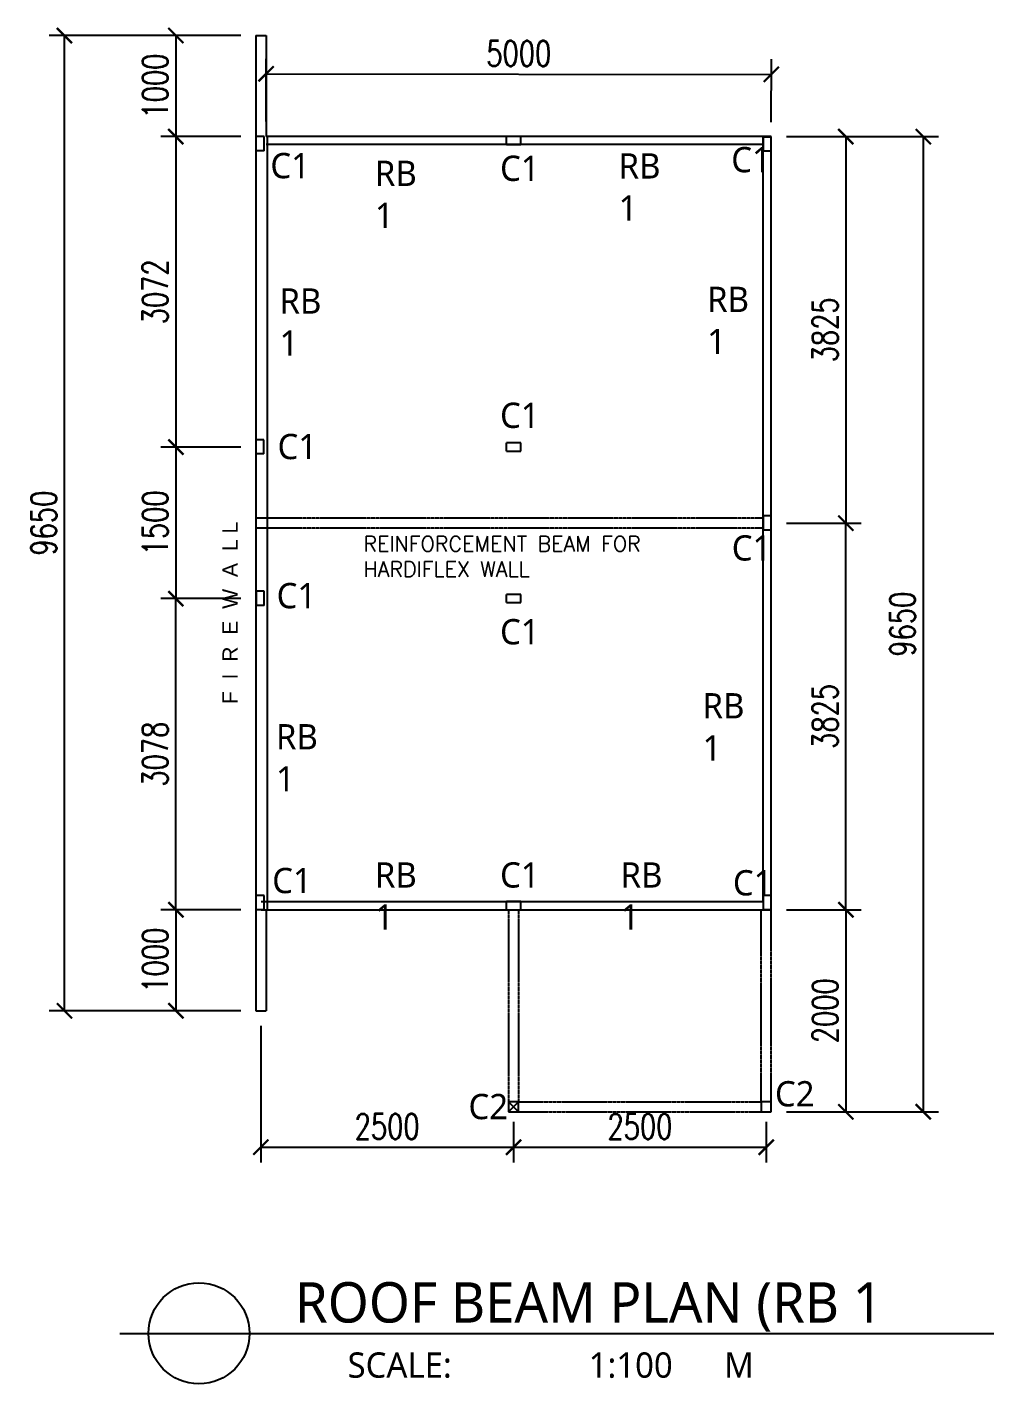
# Model space of a CAD drawing. Header units: millimetres. Extents: x 18078 to 182092, y 10648 to 75430.
# Drawn here: x 36010 to 45578, y 11728 to 25153 of the extents above; entities that cross this region are included whole.
import ezdxf

# ---------------------------------------------------------------- set-up
doc = ezdxf.new("R2010")
doc.units = ezdxf.units.MM
doc.linetypes.add('HIDDEN2', pattern=[4.7625, 3.175, -1.5875])
doc.layers.get('Defpoints').update_dxf_attribs({"color": 140})
doc.layers.add('A-Anno-Scrn', color=8, linetype='Continuous', lineweight=25)
doc.layers.add('A-Roof-Slab', color=12, linetype='Continuous', lineweight=35)
doc.styles.add('Annotative', font='romans.shx')
doc.styles.add('Arch-Dim', font='romans.shx', dxfattribs={"width": 0.75})
doc.styles.add('RomanS', font='romans.shx')
doc.dimstyles.new('Annotative', dxfattribs={"dimtxt": 2.5, "dimasz": 1.5, "dimexe": 1.5, "dimexo": 1.5, "dimgap": 0.8, "dimtad": 1, "dimdec": 0, "dimzin": 0, "dimdsep": 46, "dimtxsty": 'Arch-Dim', "dimblk": 'ARCHTICK', "dimcen": 2.5, "dimadec": 1, "dimazin": 0, "dimtfac": 1, "dimtdec": 0, "dimtix": 1, "dimtmove": 2, "dimatfit": 3, "dimfxl": 1, "dimtolj": 1, "dimtzin": 0, "dimarcsym": 0})

# ---------------------------------------------------------------- blocks, each defined once
blk = doc.blocks.new('_ArchTick')
at = {"color": 0, "linetype": 'ByBlock', "const_width": 0.15}
blk.add_lwpolyline([(-0.5, -0.5), (0.5, 0.5)], dxfattribs=at)
blk = doc.blocks.new('*D83')
at = {"color": 0, "lineweight": -2, "transparency": 16777216}
for p, q in [((43525, 24070), (44263, 24070)), ((44113, 24070), (44113, 20245)), ((43525, 20245), (44263, 20245))]:
    blk.add_line(p, q, dxfattribs=at)
at = {"layer": 'Defpoints', "color": 0, "transparency": 16777216}
for p in [(43375, 24070), (43375, 20245), (44113, 20245)]:
    blk.add_point(p, dxfattribs=at)
at = {"color": 0, "lineweight": -2, "transparency": 16777216, "xscale": 150, "yscale": 150, "zscale": 150}
for p, rotation in [((44113, 24070), 90), ((44113, 20245), 270)]:
    blk.add_blockref('_ArchTick', p, dxfattribs=dict(at, rotation=rotation))
at = {"color": 0, "transparency": 16777216, "insert": (43908, 22158), "char_height": 250, "attachment_point": 5, "rotation": 90, "style": 'Arch-Dim'}
blk.add_mtext('\\A1;3825', dxfattribs=at)
blk = doc.blocks.new('*D84')
at = {"color": 0, "lineweight": -2, "transparency": 16777216}
for p, q in [((43525, 20245), (44263, 20245)), ((44113, 16420), (44113, 20245)), ((43525, 16420), (44263, 16420))]:
    blk.add_line(p, q, dxfattribs=at)
at = {"layer": 'Defpoints', "color": 0, "transparency": 16777216}
for p in [(43375, 20245), (44113, 20245), (43375, 16420)]:
    blk.add_point(p, dxfattribs=at)
at = {"color": 0, "lineweight": -2, "transparency": 16777216, "xscale": 150, "yscale": 150, "zscale": 150}
for p, rotation in [((44113, 20245), 90), ((44113, 16420), 270)]:
    blk.add_blockref('_ArchTick', p, dxfattribs=dict(at, rotation=rotation))
at = {"color": 0, "transparency": 16777216, "insert": (43908, 18333), "char_height": 250, "attachment_point": 5, "rotation": 90, "style": 'Arch-Dim'}
blk.add_mtext('\\A1;3825', dxfattribs=at)
blk = doc.blocks.new('*D85')
at = {"color": 0, "lineweight": -2, "transparency": 16777216}
for p, q in [((43525, 16420), (44263, 16420)), ((44113, 16420), (44113, 14420)), ((43525, 14420), (44263, 14420))]:
    blk.add_line(p, q, dxfattribs=at)
at = {"layer": 'Defpoints', "color": 0, "transparency": 16777216}
for p in [(43375, 16420), (43375, 14420), (44113, 14420)]:
    blk.add_point(p, dxfattribs=at)
at = {"color": 0, "lineweight": -2, "transparency": 16777216, "xscale": 150, "yscale": 150, "zscale": 150}
for p, rotation in [((44113, 16420), 90), ((44113, 14420), 270)]:
    blk.add_blockref('_ArchTick', p, dxfattribs=dict(at, rotation=rotation))
at = {"color": 0, "transparency": 16777216, "insert": (43908, 15420), "char_height": 250, "attachment_point": 5, "rotation": 90, "style": 'Arch-Dim'}
blk.add_mtext('\\A1;2000', dxfattribs=at)
blk = doc.blocks.new('*D86')
at = {"color": 0, "lineweight": -2, "transparency": 16777216}
for p, q in [((38375, 24220), (38376, 24841)), ((43375, 24214), (43376, 24836)), ((38375, 24691), (43375, 24686))]:
    blk.add_line(p, q, dxfattribs=at)
at = {"layer": 'Defpoints', "color": 0, "transparency": 16777216}
for p in [(43375, 24686), (38375, 24070), (43375, 24064)]:
    blk.add_point(p, dxfattribs=at)
at = {"color": 0, "lineweight": -2, "transparency": 16777216, "xscale": 150, "yscale": 150, "zscale": 150}
for p, rotation in [((38375, 24691), 179.9323226075034), ((43375, 24686), 359.9323226075034)]:
    blk.add_blockref('_ArchTick', p, dxfattribs=dict(at, rotation=rotation))
at = {"color": 0, "transparency": 16777216, "insert": (40876, 24893), "char_height": 250, "attachment_point": 5, "rotation": 359.9323, "style": 'Arch-Dim'}
blk.add_mtext('\\A1;5000', dxfattribs=at)
blk = doc.blocks.new('*D87')
at = {"color": 0, "lineweight": -2, "transparency": 16777216}
for p, q in [((38125, 25070), (36229, 25070)), ((36379, 15420), (36379, 25070)), ((38125, 15420), (36229, 15420))]:
    blk.add_line(p, q, dxfattribs=at)
at = {"layer": 'Defpoints', "color": 0, "transparency": 16777216}
for p in [(36379, 25070), (38275, 25070), (38275, 15420)]:
    blk.add_point(p, dxfattribs=at)
at = {"color": 0, "lineweight": -2, "transparency": 16777216, "xscale": 150, "yscale": 150, "zscale": 150}
for p, rotation in [((36379, 25070), 90), ((36379, 15420), 270)]:
    blk.add_blockref('_ArchTick', p, dxfattribs=dict(at, rotation=rotation))
at = {"color": 0, "transparency": 16777216, "insert": (36174, 20245), "char_height": 250, "attachment_point": 5, "rotation": 90, "style": 'Arch-Dim'}
blk.add_mtext('\\A1;9650', dxfattribs=at)
blk = doc.blocks.new('*D88')
at = {"color": 0, "lineweight": -2, "transparency": 16777216}
for p, q in [((38125, 25070), (37332, 25070)), ((37482, 25070), (37482, 24070)), ((38125, 24070), (37332, 24070))]:
    blk.add_line(p, q, dxfattribs=at)
at = {"layer": 'Defpoints', "color": 0, "transparency": 16777216}
for p in [(38275, 25070), (37482, 24070), (38275, 24070)]:
    blk.add_point(p, dxfattribs=at)
at = {"color": 0, "lineweight": -2, "transparency": 16777216, "xscale": 150, "yscale": 150, "zscale": 150}
for p, rotation in [((37482, 25070), 90), ((37482, 24070), 270)]:
    blk.add_blockref('_ArchTick', p, dxfattribs=dict(at, rotation=rotation))
at = {"color": 0, "transparency": 16777216, "insert": (37277, 24570), "char_height": 250, "attachment_point": 5, "rotation": 90, "style": 'Arch-Dim'}
blk.add_mtext('\\A1;1000', dxfattribs=at)
blk = doc.blocks.new('*D89')
at = {"color": 0, "lineweight": -2, "transparency": 16777216}
for p, q in [((38125, 24070), (37332, 24070)), ((37482, 24070), (37482, 20998)), ((38125, 20998), (37332, 20998))]:
    blk.add_line(p, q, dxfattribs=at)
at = {"layer": 'Defpoints', "color": 0, "transparency": 16777216}
for p in [(38275, 24070), (37482, 20998), (38275, 20998)]:
    blk.add_point(p, dxfattribs=at)
at = {"color": 0, "lineweight": -2, "transparency": 16777216, "xscale": 150, "yscale": 150, "zscale": 150}
for p, rotation in [((37482, 24070), 90), ((37482, 20998), 270)]:
    blk.add_blockref('_ArchTick', p, dxfattribs=dict(at, rotation=rotation))
at = {"color": 0, "transparency": 16777216, "insert": (37277, 22534), "char_height": 250, "attachment_point": 5, "rotation": 90, "style": 'Arch-Dim'}
blk.add_mtext('\\A1;3072', dxfattribs=at)
blk = doc.blocks.new('*D90')
at = {"color": 0, "lineweight": -2, "transparency": 16777216}
for p, q in [((38124, 20998), (37332, 20998)), ((37482, 20998), (37482, 19498)), ((38124, 19498), (37332, 19498))]:
    blk.add_line(p, q, dxfattribs=at)
at = {"layer": 'Defpoints', "color": 0, "transparency": 16777216}
for p in [(38274, 20998), (37482, 19498), (38274, 19498)]:
    blk.add_point(p, dxfattribs=at)
at = {"color": 0, "lineweight": -2, "transparency": 16777216, "xscale": 150, "yscale": 150, "zscale": 150}
for p, rotation in [((37482, 20998), 90), ((37482, 19498), 270)]:
    blk.add_blockref('_ArchTick', p, dxfattribs=dict(at, rotation=rotation))
at = {"color": 0, "transparency": 16777216, "insert": (37277, 20248), "char_height": 250, "attachment_point": 5, "rotation": 90, "style": 'Arch-Dim'}
blk.add_mtext('\\A1;1500', dxfattribs=at)
blk = doc.blocks.new('*D91')
at = {"color": 0, "lineweight": -2, "transparency": 16777216}
for p, q in [((38125, 19498), (37332, 19498)), ((37482, 16420), (37482, 19498)), ((38125, 16420), (37332, 16420))]:
    blk.add_line(p, q, dxfattribs=at)
at = {"layer": 'Defpoints', "color": 0, "transparency": 16777216}
for p in [(37482, 19498), (38275, 19498), (38275, 16420)]:
    blk.add_point(p, dxfattribs=at)
at = {"color": 0, "lineweight": -2, "transparency": 16777216, "xscale": 150, "yscale": 150, "zscale": 150}
for p, rotation in [((37482, 19498), 90), ((37482, 16420), 270)]:
    blk.add_blockref('_ArchTick', p, dxfattribs=dict(at, rotation=rotation))
at = {"color": 0, "transparency": 16777216, "insert": (37277, 17959), "char_height": 250, "attachment_point": 5, "rotation": 90, "style": 'Arch-Dim'}
blk.add_mtext('\\A1;3078', dxfattribs=at)
blk = doc.blocks.new('*D92')
at = {"color": 0, "lineweight": -2, "transparency": 16777216}
for p, q in [((38125, 16420), (37332, 16420)), ((37482, 16420), (37482, 15420)), ((38125, 15420), (37332, 15420))]:
    blk.add_line(p, q, dxfattribs=at)
at = {"layer": 'Defpoints', "color": 0, "transparency": 16777216}
for p in [(38275, 16420), (37482, 15420), (38275, 15420)]:
    blk.add_point(p, dxfattribs=at)
at = {"color": 0, "lineweight": -2, "transparency": 16777216, "xscale": 150, "yscale": 150, "zscale": 150}
for p, rotation in [((37482, 16420), 90), ((37482, 15420), 270)]:
    blk.add_blockref('_ArchTick', p, dxfattribs=dict(at, rotation=rotation))
at = {"color": 0, "transparency": 16777216, "insert": (37277, 15920), "char_height": 250, "attachment_point": 5, "rotation": 90, "style": 'Arch-Dim'}
blk.add_mtext('\\A1;1000', dxfattribs=at)
blk = doc.blocks.new('*D93')
at = {"color": 0, "lineweight": -2, "transparency": 16777216}
for p, q in [((38323, 15270), (38323, 13920)), ((40823, 14318), (40823, 13920)), ((38323, 14070), (40823, 14070))]:
    blk.add_line(p, q, dxfattribs=at)
at = {"layer": 'Defpoints', "color": 0, "transparency": 16777216}
for p in [(38323, 15420), (40823, 14468), (40823, 14070)]:
    blk.add_point(p, dxfattribs=at)
at = {"color": 0, "lineweight": -2, "transparency": 16777216, "xscale": 150, "yscale": 150, "zscale": 150, "rotation": 180}
blk.add_blockref('_ArchTick', (38323, 14070), dxfattribs=at)
at = {"color": 0, "lineweight": -2, "transparency": 16777216, "xscale": 150, "yscale": 150, "zscale": 150}
blk.add_blockref('_ArchTick', (40823, 14070), dxfattribs=at)
at = {"color": 0, "transparency": 16777216, "insert": (39573, 14275), "char_height": 250, "attachment_point": 5, "style": 'Arch-Dim'}
blk.add_mtext('\\A1;2500', dxfattribs=at)
blk = doc.blocks.new('*D94')
at = {"color": 0, "lineweight": -2, "transparency": 16777216}
for p, q in [((40825, 14320), (40825, 13920)), ((43325, 14320), (43325, 13920)), ((40825, 14070), (43325, 14070))]:
    blk.add_line(p, q, dxfattribs=at)
at = {"layer": 'Defpoints', "color": 0, "transparency": 16777216}
for p in [(40825, 14470), (43325, 14470), (43325, 14070)]:
    blk.add_point(p, dxfattribs=at)
at = {"color": 0, "lineweight": -2, "transparency": 16777216, "xscale": 150, "yscale": 150, "zscale": 150, "rotation": 180}
blk.add_blockref('_ArchTick', (40825, 14070), dxfattribs=at)
at = {"color": 0, "lineweight": -2, "transparency": 16777216, "xscale": 150, "yscale": 150, "zscale": 150}
blk.add_blockref('_ArchTick', (43325, 14070), dxfattribs=at)
at = {"color": 0, "transparency": 16777216, "insert": (42075, 14275), "char_height": 250, "attachment_point": 5, "style": 'Arch-Dim'}
blk.add_mtext('\\A1;2500', dxfattribs=at)
blk = doc.blocks.new('*D95')
at = {"color": 0, "lineweight": -2, "transparency": 16777216}
for p, q in [((43525, 24070), (45029, 24070)), ((44879, 24070), (44879, 14420)), ((43525, 14420), (45029, 14420))]:
    blk.add_line(p, q, dxfattribs=at)
at = {"layer": 'Defpoints', "color": 0, "transparency": 16777216}
for p in [(43375, 24070), (43375, 14420), (44879, 14420)]:
    blk.add_point(p, dxfattribs=at)
at = {"color": 0, "lineweight": -2, "transparency": 16777216, "xscale": 150, "yscale": 150, "zscale": 150}
for p, rotation in [((44879, 24070), 90), ((44879, 14420), 270)]:
    blk.add_blockref('_ArchTick', p, dxfattribs=dict(at, rotation=rotation))
at = {"color": 0, "transparency": 16777216, "insert": (44674, 19245), "char_height": 250, "attachment_point": 5, "rotation": 90, "style": 'Arch-Dim'}
blk.add_mtext('\\A1;9650', dxfattribs=at)

msp = doc.modelspace()

# ---------------------------------------------------------------- linework, layer by layer
at = {"color": 0}
for p, q in [((38274.7, 25070.3), (38274.7, 24070.3)), ((38274.7, 25070.3), (38374.7, 25070.3)), ((38374.7, 25070.3), (38374.7, 24070.3)), ((38374.7, 25070.3), (38374.7, 24070.3)), ((38274.7, 24070.3), (38274.7, 20998.3)), ((43374.7, 24070.3), (38374.7, 24070.3)), ((38384.7, 24070.3), (38384.7, 20998.3)), ((43294.7, 16500.3), (43294.7, 24070.3)), ((43374.7, 16420.3), (43374.7, 24070.3)), ((43294.7, 23990.3), (38374.7, 23990.3)), ((38274.7, 20998.3), (38274.7, 19498.3)), ((38384.7, 20998.3), (38384.7, 19498.3)), ((38274.7, 19498.3), (38274.7, 16420.3)), ((38384.7, 19498.3), (38384.7, 16420.3)), ((38274.7, 16420.3), (38274.7, 15420.3)), ((38324.7, 16500.3), (40824.7, 16500.3)), ((38324.7, 16420.3), (40824.7, 16420.3)), ((38374.7, 16420.3), (38374.7, 15420.3)), ((40824.7, 16500.3), (43294.7, 16500.3)), ((40824.7, 16420.3), (43374.7, 16420.3)), ((38274.7, 15420.3), (38374.7, 15420.3)), ((40774.7, 14520.3), (40874.7, 14420.3)), ((40874.7, 14520.3), (40774.7, 14420.3)), ((36927.1, 12228), (45578, 12228))]:
    msp.add_line(p, q, dxfattribs=at)
at = {"color": 0, "linetype": 'HIDDEN2'}
for p, q in [((40774.7, 16420.3), (40774.7, 14420.3)), ((40874.7, 16420.3), (40874.7, 14520.3)), ((43274.7, 14520.3), (43274.7, 16420.3)), ((43374.7, 14420.3), (43374.7, 16500.3)), ((40874.7, 14520.3), (43274.7, 14520.3)), ((40774.7, 14420.3), (43374.7, 14420.3))]:
    msp.add_line(p, q, dxfattribs=at)
at = {"color": 0}
msp.add_circle((37710.9, 12228), 500, dxfattribs=at)
at = {"layer": 'A-Anno-Scrn', "color": 0}
for p, q in [((38354.7, 24070.3), (38274.7, 24070.3)), ((38274.7, 24070.3), (38274.7, 23930.3)), ((38354.7, 23930.3), (38354.7, 24070.3)), ((40754.7, 23991.5), (40754.7, 24071.5)), ((40894.7, 24071.5), (40754.7, 24071.5)), ((40894.7, 23991.5), (40894.7, 24071.5)), ((43374.7, 24064.4), (43294.7, 24064.4)), ((43294.7, 24064.4), (43294.7, 23924.4)), ((43374.7, 23924.4), (43374.7, 24064.4)), ((38354.7, 23930.3), (38274.7, 23930.3)), ((40754.7, 23991.5), (40894.7, 23991.5)), ((43374.7, 23924.4), (43294.7, 23924.4)), ((38354.2, 21069.8), (38274.2, 21069.8)), ((38274.2, 21069.8), (38274.2, 20929.8)), ((38354.2, 20929.8), (38354.2, 21069.8)), ((40754.7, 20958.7), (40754.7, 21038.7)), ((40894.7, 21038.7), (40754.7, 21038.7)), ((40754.7, 20958.7), (40894.7, 20958.7)), ((40894.7, 20958.7), (40894.7, 21038.7)), ((38354.2, 20929.8), (38274.2, 20929.8)), ((43374.7, 20316.8), (43294.7, 20316.8)), ((43294.7, 20316.8), (43294.7, 20176.8)), ((43374.7, 20176.8), (43374.7, 20316.8)), ((43374.7, 20176.8), (43294.7, 20176.8)), ((38356.9, 19571.4), (38276.9, 19571.4)), ((38276.9, 19571.4), (38276.9, 19431.4)), ((38356.9, 19431.4), (38356.9, 19571.4)), ((40754.7, 19458.7), (40754.7, 19538.7)), ((40894.7, 19538.7), (40754.7, 19538.7)), ((40894.7, 19458.7), (40894.7, 19538.7)), ((38356.9, 19431.4), (38276.9, 19431.4)), ((40754.7, 19458.7), (40894.7, 19458.7)), ((38354.7, 16560.3), (38274.7, 16560.3)), ((38274.7, 16560.3), (38274.7, 16420.3)), ((38354.7, 16420.3), (38354.7, 16560.3)), ((43374.7, 16560.3), (43294.7, 16560.3)), ((43294.7, 16560.3), (43294.7, 16420.3)), ((43374.7, 16420.3), (43374.7, 16560.3)), ((38354.7, 16420.3), (38274.7, 16420.3)), ((40754.7, 16420.3), (40754.7, 16500.3)), ((40894.7, 16500.3), (40754.7, 16500.3)), ((40754.7, 16420.3), (40894.7, 16420.3)), ((40894.7, 16420.3), (40894.7, 16500.3)), ((43374.7, 16420.3), (43294.7, 16420.3)), ((40874.7, 14520.3), (40774.7, 14520.3)), ((40774.7, 14520.3), (40774.7, 14420.3)), ((40874.7, 14420.3), (40874.7, 14520.3)), ((43374.7, 14520.3), (43274.7, 14520.3)), ((43274.7, 14520.3), (43274.7, 14420.3)), ((43374.7, 14420.3), (43374.7, 14520.3)), ((40774.7, 14420.3), (40874.7, 14420.3)), ((43274.7, 14420.3), (43374.7, 14420.3))]:
    msp.add_line(p, q, dxfattribs=at)
at = {"layer": 'A-Anno-Scrn', "color": 0, "linetype": 'HIDDEN2'}
for p, q in [((43294.7, 20295.3), (38274.7, 20295.3)), ((43294.7, 20195.3), (38274.7, 20195.3))]:
    msp.add_line(p, q, dxfattribs=at)

# ---------------------------------------------------------------- texts
at = {"color": 0, "attachment_point": 1, "style": 'Annotative'}
for s, insert, char_height, width in [('\\pxt1;{\\fSegoe UI Black|b0|i0|c0|p34;ROOF BEAM PLAN (RB 1}', (38660.9, 12734.2, 300), 400, 9552.719), ('{\\fSegoe UI Emoji|b0|i0|c0|p34;SCALE:                1:100      M}', (39181.2, 12039.2, 300), 250, 4531.638)]:
    msp.add_mtext(s, dxfattribs=dict(at, insert=insert, char_height=char_height, width=width))
at = {"layer": 'A-Anno-Scrn', "color": 0, "attachment_point": 1, "style": 'Annotative'}
for s, insert, char_height, width in [('{\\fSegoe UI|b0|i0|c0|p34;C1}', (38417, 23908.1), 250, 561.907), ('{\\fSegoe UI|b0|i0|c0|p34;RB 1}', (41864.1, 23905.4), 250, 561.907), ('{\\fSegoe UI|b0|i0|c0|p34;C1}', (42978.7, 23967.2), 250, 561.907), ('{\\fSegoe UI|b0|i0|c0|p34;RB 1}', (39452, 23832), 250, 561.907), ('{\\fSegoe UI|b0|i0|c0|p34;C1}', (40690.2, 23881.6), 250, 561.907), ('{\\fSegoe UI|b0|i0|c0|p34;RB 1}', (38508, 22568.6), 250, 561.907), ('{\\fSegoe UI|b0|i0|c0|p34;RB 1}', (42740.3, 22584.6), 250, 561.907), ('{\\fSegoe UI|b0|i0|c0|p34;C1}', (40690.2, 21437.3), 250, 561.907), ('{\\fSegoe UI|b0|i0|c0|p34;C1}', (38488.1, 21128.2), 250, 561.907), ('REINFORCEMENT BEAM FOR \\PHARDIFLEX WALL', (39338.5, 20115.5), 150, 4399.235), ('{\\fSegoe UI|b0|i0|c0|p34;C1}', (42983.5, 20124.9), 250, 561.907), ('{\\fSegoe UI|b0|i0|c0|p34;C1}', (38479.2, 19653), 250, 561.907), ('{\\fSegoe UI|b0|i0|c0|p34;C1}', (40690.2, 19295.8), 250, 561.907), ('{\\fSegoe UI|b0|i0|c0|p34;RB 1}', (42695, 18563.1), 250, 561.907), ('{\\fSegoe UI|b0|i0|c0|p34;RB 1}', (38473, 18256.4), 250, 561.907), ('{\\fSegoe UI|b0|i0|c0|p34;C1}', (38435.3, 16833.7), 250, 561.907), ('{\\fSegoe UI|b0|i0|c0|p34;RB 1}', (39452, 16889.1), 250, 561.907), ('{\\fSegoe UI|b0|i0|c0|p34;C1}', (40690.2, 16889.1), 250, 561.907), ('{\\fSegoe UI|b0|i0|c0|p34;RB 1}', (41883.4, 16889.1), 250, 561.907), ('{\\fSegoe UI|b0|i0|c0|p34;C1}', (42995, 16811.5), 250, 561.907), ('{\\fSegoe UI|b0|i0|c0|p34;C2}', (43411.3, 14723.7), 250, 561.907), ('{\\fSegoe UI|b0|i0|c0|p34;C2}', (40377.9, 14597.1), 250, 561.907)]:
    msp.add_mtext(s, dxfattribs=dict(at, insert=insert, char_height=char_height, width=width))
at = {"layer": 'A-Roof-Slab', "color": 7, "lineweight": -2, "insert": (37943.3, 18454.1), "char_height": 150, "attachment_point": 1, "rotation": 90, "style": 'RomanS'}
msp.add_mtext_dynamic_manual_height_columns('{\\fSwis721 Blk BT|b0|i0|c0|p34;\\C9;\\c13289671;F  I  R  E  W  A  L L}', width=2187.825, gutter_width=1250, heights=[198.3], dxfattribs=at)

# ---------------------------------------------------------------- dimensions: what is measured, and where the dimension line sits
at = {"color": 0}
for base, p1, p2, picture, middle in [((36379, 25070.3), (38274.7, 15420.3), (38274.7, 25070.3), '*D87', (36174, 20245.3)), ((37482.4, 24070.3), (38274.7, 25070.3), (38274.7, 24070.3), '*D88', (37277.4, 24570.3)), ((37482.4, 20998.3), (38274.7, 24070.3), (38274.7, 20998.3), '*D89', (37277.4, 22534.3)), ((44112.6, 20245.3), (43374.7, 24070.3), (43374.7, 20245.3), '*D83', (43907.6, 22157.8)), ((37482.4, 19498.3), (38274.2, 20998.3), (38274.2, 19498.3), '*D90', (37277.4, 20248.3)), ((44112.6, 20245.3), (43374.7, 16420.3), (43374.7, 20245.3), '*D84', (43907.6, 18332.8)), ((37482.4, 19498.3), (38274.7, 16420.3), (38274.7, 19498.3), '*D91', (37277.4, 17959.3)), ((37482.4, 15420.3), (38274.7, 16420.3), (38274.7, 15420.3), '*D92', (37277.4, 15920.3)), ((44112.6, 14420.3), (43374.7, 16420.3), (43374.7, 14420.3), '*D85', (43907.6, 15420.3))]:
    dim = msp.add_linear_dim(base=base, p1=p1, p2=p2, angle=90, dimstyle='Annotative', dxfattribs=at)
    dim.commit()
    dim.dimension.update_dxf_attribs({"geometry": picture, "text_midpoint": middle})
dim = msp.add_aligned_dim(p1=(38374.7, 24070.3), p2=(43374.7, 24064.4), distance=621.1, dimstyle='Annotative', dxfattribs=at)
dim.commit()
dim.dimension.update_dxf_attribs({"geometry": '*D86', "text_midpoint": (40875.6, 24893.5)})
at = {"color": 7}
dim = msp.add_linear_dim(base=(44879.3, 14420.3), p1=(43374.7, 24070.3), p2=(43374.7, 14420.3), angle=90, dimstyle='Annotative', dxfattribs=at)
dim.commit()
dim.dimension.update_dxf_attribs({"geometry": '*D95', "text_midpoint": (44674.3, 19245.3)})
at = {"color": 0}
for base, p1, p2, picture, middle in [((40822.7, 14070.5), (38322.7, 15420.3), (40822.7, 14468.4), '*D93', (39572.7, 14275.5)), ((43324.7, 14070.5), (40824.7, 14470.3), (43324.7, 14470.3), '*D94', (42074.7, 14275.5))]:
    dim = msp.add_linear_dim(base=base, p1=p1, p2=p2, dimstyle='Annotative', dxfattribs=at)
    dim.commit()
    dim.dimension.update_dxf_attribs({"geometry": picture, "text_midpoint": middle})

doc.saveas('drawing.dxf')
